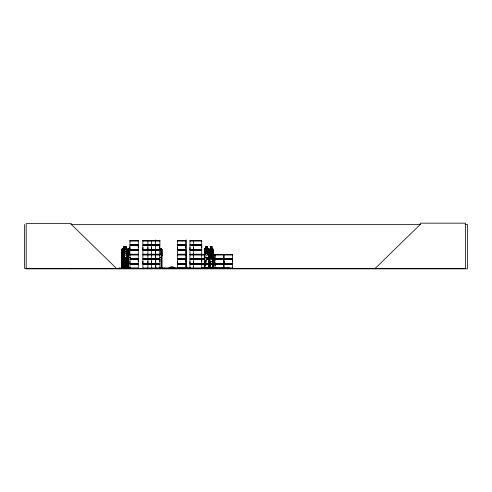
<?xml version="1.0" encoding="UTF-8"?>
<svg xmlns="http://www.w3.org/2000/svg" width="492" height="492" viewBox="0 0 492 492"><rect width="100%" height="100%" fill="white"/><g stroke="black" fill="none" stroke-linecap="round" stroke-linejoin="round"><path stroke-width="0.74" d="M129.974 263.534L129.974 259.456L138.277 259.456L138.27 263.534L129.974 263.534L129.98 261.492M138.27 261.492L138.27 259.456M138.27 247.531L138.27 245.496L129.974 245.496M142.889 263.534L142.889 259.456L159.888 259.456L159.882 263.534L142.889 263.534L142.901 261.492M159.888 249.573L142.889 249.573L142.901 247.531M147.895 261.492L147.895 263.534L147.883 259.456M147.895 247.531L147.895 249.573L147.883 245.496M151.591 261.492L151.591 263.534L151.585 259.456M151.591 247.531L151.591 249.573L151.585 245.496M159.882 261.492L159.882 259.456M177.354 263.534L177.354 259.456L185.662 259.456L185.65 263.534L177.354 263.534L177.366 261.492M177.354 249.573L177.354 245.496L185.662 245.496L185.65 249.573L177.354 249.573L177.366 247.531M185.65 261.492L185.65 259.456M185.65 247.531L185.65 245.496M193.048 263.534L189.967 263.534L189.98 261.492M193.048 249.573L189.967 249.573L189.98 247.531M193.411 263.534L193.411 259.456L201.714 259.456L201.708 263.534L193.411 263.534L193.424 261.492M193.411 249.573L193.411 245.496L201.714 245.496L201.708 249.573L193.411 249.573L193.424 247.531M201.708 261.492L201.708 259.456M201.708 247.531L201.708 245.496M223.503 261.492L223.503 259.456L215.207 259.456M224.174 263.534L224.174 259.456L232.476 259.456L232.47 263.534L224.174 263.534L224.18 261.492M232.47 261.492L232.47 259.456M152.391 268.454L152.391 268.097M159.045 268.454L159.051 268.097M215.244 259.696C214.352 260.871 213.313 264.475 215.299 265.262M189.887 268.398L189.967 264.352L193.048 264.352M161.216 248.694L159.709 248.681M161.216 248.601L161.973 249.462L161.167 248.608M127.606 261.578L127.914 253.54L127.6 252.771M151.591 268.447L151.585 264.352M122.33 268.454L122.262 267.82L121.579 267.82L121.598 268.466L121.641 250.717L122.213 250.717L122.194 268.466M211.283 251.209L211.32 251.547L211.289 251.184M212.649 257.421L213.061 255.231L212.624 257.347L210.01 257.347L209.635 249.389L209.653 268.466M212.55 261.596L212.938 259.487M212.581 261.67L212.999 259.487M206.72 268.423L206.634 268.103M212.556 268.128L212.556 268.374M120.921 268.128L120.921 268.374M208.454 257.421L209.045 255.243L208.51 257.421L204.77 257.421L204.291 255.243L204.826 257.421M119.132 268.423L119.187 268.097M123.941 268.423L123.947 249.389L124.328 248.608M211.824 251.344L212.378 249.487L211.868 248.681M125.577 268.423L125.577 257.371M125.786 268.404L125.817 257.211L125.927 267.728M161.136 257.347L161.936 255.243L161.185 257.421L159.746 257.421M123.75 253.06C122.939 256.215 122.121 253.46 123.695 251.898C121.825 249.235 123.351 248.054 123.984 251.406M155.97 268.404L155.534 267.82L155.534 268.466M209.998 248.608L209.635 249.389L210.059 248.608L212.698 248.608L213.097 249.382L213.061 268.466M209.549 253.669L209.943 252.863M209.61 253.669L209.961 252.937M124.347 248.681L123.886 255.243L124.255 257.421M214.567 261.08L215.299 259.684M122.354 248.608L121.838 249.389L122.379 248.681M159.722 255.231L160.792 253.485L160.792 249.413L159.722 248.681L159.777 246.424L159.759 257.408L161.241 257.408L161.973 255.33L161.973 249.37M204.26 268.466L204.34 249.389L204.838 248.608M128.394 267.82L128.301 268.466L128.264 249.389L128.732 248.608L129.956 248.608M128.806 257.347L128.32 255.231L128.32 249.419L128.793 248.608M210.804 248.681L210.238 249.413L210.238 253.485L210.804 255.231L211.868 255.231C212.907 253.823 212.655 245.557 211.406 251.406L210.533 249.364L211.007 251.332M210.767 252.937L210.189 253.663L210.189 257.74L210.767 259.487L211.843 259.487L212.421 257.74L212.421 253.663L211.843 252.937M129.98 254.487L138.289 254.333L138.277 250.391L129.974 250.391M142.901 254.487L159.894 254.327M129.974 268.46L129.974 264.352L138.277 264.352L138.277 268.288L119.162 268.374M147.895 254.487L147.895 250.391M151.591 254.487L151.585 250.391M142.889 268.46L159.894 268.294L159.882 264.352L142.889 264.352L142.889 268.288M147.883 268.46L147.895 264.352M177.335 254.493L185.668 254.333L185.65 250.391L177.354 250.391L177.354 254.321M189.949 254.493L193.042 254.333M193.424 254.487L201.726 254.327L201.714 250.391L193.411 250.391L193.411 254.321M193.405 268.46L201.726 268.288L201.708 264.352L193.411 264.352L193.411 268.288M224.149 268.454L232.482 268.288L232.47 264.352L224.174 264.352L224.174 268.288M375.113 268.466L420.279 224.457L420.279 223.165L465.438 223.165L465.438 268.466L24.6 268.466L24.6 224.457M206.849 268.423L206.892 268.097L206.806 268.466M201.96 268.423L223.516 268.288M185.662 268.288L185.65 264.352L177.354 264.352L177.335 268.466L193.042 268.288M70.774 224.457L420.512 224.457M465.094 224.457L467.4 224.457L467.4 268.835L26.187 268.835L26.187 223.626L71.352 223.626L71.352 224.457L116.512 268.466M129.968 240.582L138.289 240.582M142.883 240.582L159.894 240.582M177.348 240.582L185.668 240.582M189.961 240.582L201.726 240.582M129.968 240.723L138.289 240.723M142.883 240.723L159.894 240.723M177.348 240.723L185.668 240.736M201.726 240.723L189.961 240.742L189.98 244.672L193.048 244.672M129.98 240.982L138.27 240.982M142.901 240.982L159.882 240.982M177.366 240.982L185.65 240.982M189.98 240.982L193.055 240.982M193.424 240.982L201.708 240.982M129.919 244.961L138.338 244.961M142.834 244.961L159.943 244.961M177.298 244.961L185.718 244.961M189.912 244.961L193.03 244.961M193.356 244.961L201.775 244.961M129.919 245.213L138.338 245.213M142.834 245.213L159.943 245.213M177.298 245.213L185.718 245.213M189.912 245.213L193.03 245.213M193.356 245.213L201.775 245.213M159.888 245.496L142.889 245.496L142.889 249.573M193.048 245.496L189.967 245.496L189.967 249.573M124.802 246.424L123.295 246.424L124.753 246.498L124.753 248.681M126.29 246.498L125.116 246.498L125.177 248.681L124.581 249.413L124.581 253.485L125.177 255.231L126.29 255.231L126.881 253.485L126.881 249.413L126.29 248.681L126.327 246.424L125.079 246.424L125.079 248.608M210.767 248.608L210.767 246.424L211.966 246.424L211.966 248.608M210.804 246.498L211.929 246.498M122.305 248.608L127.096 248.608L127.52 249.382L127.194 259.395L126.536 259.395L126.186 257.648M127.034 248.608L127.52 249.382M161.923 249.382L161.868 268.466L161.911 267.82L161.142 267.82M204.34 249.389L204.789 248.608L208.491 248.608L209.045 249.382L208.989 268.466M208.995 249.382L208.442 248.608M129.974 249.573L138.277 249.573L138.277 245.496M129.919 249.856L138.338 249.856M142.834 249.856L159.943 249.856M177.298 249.856L185.718 249.856M189.912 249.856L193.03 249.856M193.356 249.856L201.775 249.856M129.919 250.108L138.338 250.108M142.834 250.108L159.943 250.108M177.298 250.108L185.718 250.108M189.912 250.108L193.03 250.108M193.356 250.108L201.775 250.108M159.888 250.391L142.889 250.391L142.889 254.321M193.048 250.391L189.967 250.391L189.967 254.321M127.403 250.717L127.077 250.717L127.108 268.466L127.041 267.82M155.601 250.717L155.835 268.466M161.21 250.717L161.843 250.717L161.8 268.466M186.468 250.717L186.702 268.466M204.309 250.717L204.906 250.717M209.678 250.717L209.986 250.717L209.986 252.931M211.886 250.68L210.668 250.68L210.668 252.863M123.947 251.449L127.533 251.449M127.145 252.771L127.668 252.771M127.12 252.845L127.662 252.845M209.881 252.863L210.73 252.863M211.818 252.863L212.63 252.863L212.975 253.632M209.9 252.937L212.612 252.937M127.588 252.845L127.914 253.54M209.574 253.644L209.869 261.67L212.642 261.67M129.98 254.216L138.27 254.216M142.901 254.216L159.882 254.216M177.366 254.216L185.65 254.216M189.98 254.216L193.055 254.216M193.424 254.216L201.708 254.216M223.516 254.542L215.195 254.542L223.509 254.548M129.968 254.696L138.289 254.684L138.27 258.632L129.974 258.632M159.894 254.696L142.883 254.684L142.901 258.632L159.888 258.632M193.042 254.696L189.961 254.696L189.98 258.632L193.048 258.632M202.132 254.684L204.069 254.684M212.655 254.684L214.733 254.696L214.715 258.632L212.642 258.632M223.516 254.702L215.195 254.696L215.213 258.632M129.98 254.942L138.27 254.942M142.901 254.942L159.882 254.942M177.366 254.942L185.65 254.942M189.98 254.942L193.055 254.942M193.424 254.942L201.708 254.942M202.114 254.942L204.057 254.942M212.636 254.942L214.715 254.942M215.213 254.942L223.503 254.942M224.18 254.942L232.47 254.942M127.822 255.151L127.606 268.466M121.942 255.231L121.942 249.419L121.838 255.243L122.342 257.421L127.127 257.421M128.277 255.243L128.781 257.421M122.323 257.347L127.084 257.347M128.756 257.347L130.3 257.347M204.813 257.347L208.467 257.347M128.72 257.421L130.288 257.421M212.71 257.421L209.986 257.421L209.635 255.243M126.536 257.648L127.194 257.648M202.126 258.632L204.063 258.632M206.419 258.632L209.5 258.632M215.207 258.632L223.509 258.632L223.509 254.702M129.919 258.921L138.338 258.921M142.834 258.921L159.943 258.921M177.298 258.921L185.718 258.921M189.912 258.921L193.03 258.921M193.356 258.921L201.775 258.921M202.157 258.921L204.118 258.921M206.363 258.921L209.481 258.921M212.679 258.921L214.783 258.921M215.145 258.921L223.565 258.921M224.112 258.921L232.538 258.921M129.919 259.173L138.338 259.173M142.834 259.173L159.943 259.173M177.298 259.173L185.718 259.173M189.912 259.173L193.03 259.173M193.356 259.173L201.775 259.173M202.157 259.173L204.118 259.173M206.363 259.173L209.481 259.173M212.679 259.173L214.783 259.173M215.145 259.173L223.565 259.173M224.112 259.173L232.538 259.173M127.674 261.578L125.964 261.578L125.817 259.407M193.048 259.456L189.967 259.456L189.967 263.534M202.126 259.456L204.063 259.456M206.419 259.456L209.5 259.456M212.642 259.456L214.727 259.456M212.975 259.499L213.097 249.382L212.636 248.608M125.977 261.504L127.662 261.504M209.9 261.596L212.612 261.596M204.346 261.719L205.834 261.719M204.346 261.775L205.908 261.824L205.908 260.373M215.428 262.125L215.016 262.125L215.016 268.466M202.126 263.534L204.063 263.534M206.419 263.534L214.727 263.534M215.207 263.534L223.509 263.534L223.509 259.456M129.919 263.817L138.338 263.817M142.834 263.817L159.943 263.817M177.298 263.817L185.718 263.817M189.912 263.817L193.03 263.817M193.356 263.817L201.775 263.817M202.157 263.817L204.118 263.817M206.363 263.817L214.783 263.817M215.145 263.817L223.565 263.817M224.112 263.817L232.538 263.817M129.919 264.069L138.338 264.069M142.834 264.069L159.943 264.069M177.298 264.069L185.718 264.069M189.912 264.069L193.03 264.069M193.356 264.069L201.775 264.069M202.157 264.069L204.118 264.069M206.363 264.069L214.783 264.069M215.145 264.069L223.565 264.069M224.112 264.069L232.538 264.069M202.126 264.352L204.063 264.352M206.419 264.352L214.727 264.352M215.207 264.352L223.509 264.352L223.509 268.288M204.328 267.347L206.535 267.353M170.533 267.359L173.116 267.359M204.205 267.377L207.101 267.377M215.016 267.377L214.487 267.377L214.487 268.466M123.633 267.82L124.267 267.82M125.46 267.82L126.204 267.82M127.877 267.82L126.825 267.82L126.844 268.466M127.988 267.82L128.701 267.82M186.769 267.82L186.4 267.82L186.4 268.466M204.254 267.82L204.967 267.82M209.623 267.82L210.244 267.82M212.692 267.82L213.313 267.82M171.308 267.912L162.895 267.912L162.913 268.454M172.84 267.912L190.441 267.912M201.148 267.912L229.463 267.912L229.463 268.466M122.09 268.005L127.606 268.005M128.541 268.005L130.226 268.005M159.691 268.005L161.192 268.005M204.795 268.005L208.669 268.005M210.023 268.005L212.913 268.005M119.162 268.128L138.264 268.171L129.98 268.177M177.366 268.177L185.65 268.177M189.98 268.177L193.055 268.177L177.317 268.097L177.298 268.435M202.114 268.177L204.057 268.177M206.431 268.177L212.642 268.177M213.491 268.177L214.715 268.177M215.213 268.177L223.503 268.177L202.015 268.097L202.028 268.466M162.643 268.423L161.321 268.423M161.278 268.128L162.569 268.097L162.551 268.466M128.627 268.128L128.596 268.466L128.646 250.717L128.049 250.717L127.994 268.466M123.849 268.423L123.849 267.82M123.664 268.404L123.689 250.717L124.212 250.717L124.248 268.466M214.567 264.739L215.299 265.206M130.171 268.128L130.146 268.466M124.562 268.128L124.605 268.404M216.068 268.128L216.043 268.466M210.379 268.128L210.355 268.466M207.372 248.681L208.159 249.413L208.159 253.485L207.372 255.231L205.908 255.231L205.127 253.485L205.127 249.413L205.908 248.681L205.908 246.424L207.476 246.424L207.421 248.681L207.372 246.498L205.908 246.498L205.859 248.608M205.908 265.951L204.82 264.837L204.82 262.23L205.908 261.769L205.834 260.323M212.569 252.863L212.999 253.663M127.194 252.845L127.545 253.571M129.943 255.231L129.132 253.485L129.132 249.413L129.943 248.681L129.839 246.424L129.943 257.421M123.394 255.231L122.668 253.485L122.668 249.413L123.394 248.681L123.394 246.498L123.338 248.681M121.838 255.243L122.287 257.421M123.929 255.231L124.335 257.421M209.549 259.487L209.93 261.67M125.767 259.395L126.032 261.578M228.165 267.912L228.165 268.466M213.282 267.82L213.294 268.466M213.257 268.466L213.257 250.717L212.747 250.717L212.716 268.466M212.968 267.82L212.999 268.466M212.95 250.717L212.95 267.728M212.759 267.82L212.759 268.466M211.904 246.424L211.929 248.681M211.818 250.68L211.781 252.937M211.437 268.097L211.437 268.466M210.828 246.424L210.871 248.681M210.73 250.68L210.705 252.937M210.207 267.82L210.219 268.466M210.189 261.067L210.189 268.466M209.986 261.067L210.023 268.466M209.967 267.82L209.893 268.466L209.875 261.812M209.684 267.82L209.684 268.466M208.94 249.413L208.94 255.231M208.897 267.82L208.915 268.466M208.817 267.82L208.792 268.466M208.719 257.371L208.669 268.466M208.565 268.466L208.559 250.717L209.155 250.717L209.155 268.466L209.205 267.82L208.503 267.82L208.51 268.466M207.273 267.912L207.273 268.466M206.271 260.606L206.271 261.067M205.908 262.23L205.908 264.837M204.906 255.895L204.955 268.466M204.795 267.82L204.795 268.466M204.746 250.717L204.672 268.466L204.647 267.82M204.617 262.125L204.617 267.488M204.475 257.371L204.475 267.728M204.389 249.419L204.389 255.231M204.42 267.82L204.42 268.466M201.714 240.742L201.708 244.672L193.411 244.672L193.411 240.742M186.775 267.82L186.769 268.466M186.474 239.93L186.468 268.466M185.662 240.742L185.65 244.672L177.354 244.672L177.354 240.742M175.583 268.466L175.583 268.097L172.815 268.097L172.815 268.466M175.072 268.097L175.047 268.466M174.482 268.097L174.482 268.466M173.928 268.097L173.928 268.466M173.381 268.097L173.319 268.466M173.116 268.466L173.116 266.805L170.533 266.805L170.533 268.466M171.265 268.466L171.259 268.097L168.492 268.097L168.492 268.466M170.73 268.097L170.755 268.466M170.164 268.097L170.164 268.466M169.869 268.097L169.9 268.466M169.611 268.097L169.611 268.466M169.063 268.097L169.002 268.466M164.187 267.912L164.187 268.466M161.333 267.82L161.339 268.466M161.259 250.717L161.228 268.466M161.192 267.82L161.142 268.466M159.888 240.742L159.882 244.672L142.889 244.672L142.889 240.742M155.607 239.93L155.601 268.466M151.585 240.742L151.591 244.672M151.585 254.702L151.591 258.632M147.883 240.742L147.895 244.672M147.883 254.702L147.895 258.632M138.277 240.742L138.27 244.672L129.974 244.672L129.974 240.742M128.756 268.097L128.756 268.466M128.492 256.633L128.492 268.466M128.154 267.82L128.154 268.466M127.846 253.54L127.834 268.466M127.686 267.82L127.717 268.466M127.459 249.382L127.391 268.466L127.366 267.82M127.213 250.588L127.176 268.466M126.881 257.371L126.893 268.466M126.229 246.498L126.229 248.681M126.149 257.371L126.149 268.466L126.13 267.82M125.977 257.371L125.977 268.466M125.903 267.82L125.847 268.466M125.706 261.812L125.706 267.728M125.706 267.82L125.706 268.466M125.515 257.371L125.515 268.466M124.697 246.498L124.697 248.681M124.015 256.633L124.015 267.728M123.652 267.82L123.627 268.466M123.394 249.413L123.394 253.485M122.447 268.097L122.447 268.466M122.041 256.633L122.09 268.466M121.967 268.466L121.942 267.82L121.911 268.466M121.813 250.717L121.77 268.466M119.193 268.097L119.193 268.466M71.352 268.466L71.352 268.835M212.23 258.675L211.837 258.681L211.228 256.633L210.601 258.737L210.213 258.675L210.982 256.154L210.318 253.62L211.209 255.655L211.812 253.675L212.187 253.657L211.455 256.166L212.23 258.675M208.085 254.419L207.581 254.487L206.714 252.378C205.933 255.914 204.315 254.727 206.382 251.898C204.352 249.18 206.025 248.091 206.689 251.406C207.341 248.097 209.118 249.155 207.027 251.916L208.085 254.419M127.477 255.231L127.047 257.421L127.459 255.243M126.53 268.374L126.53 268.374M124.507 246.861L123.64 246.861L123.64 247.593L124.507 247.593L124.507 246.861M126.087 246.861L125.374 246.861L125.374 247.593L126.087 247.593L126.087 246.861M207.114 246.861L206.173 246.861L206.173 247.593L207.114 247.593L207.114 246.861M211.677 246.861L210.994 246.861L210.994 247.593L211.677 247.593L211.677 246.861M126.29 249.413L125.177 249.413L125.177 253.485L126.29 253.485L126.29 249.413M207.372 249.413L205.908 249.413L205.908 253.485L207.372 253.485L207.372 249.413M211.868 249.413L210.804 249.413L210.804 253.485L211.868 253.485L211.868 249.413M211.652 251.117L210.957 251.117L210.957 251.843L211.652 251.843L211.652 251.117M211.843 253.663L210.767 253.663L210.767 257.74L211.843 257.74L211.843 253.663M138.289 254.542L129.968 254.493L138.277 254.548M159.894 254.493L142.883 254.493L159.888 254.548M185.668 254.493L177.348 254.493L185.662 254.548M193.055 254.493L189.961 254.542L193.048 254.548M201.726 254.542L193.405 254.493L201.714 254.548M204.211 254.542L202.12 254.53L204.205 254.548M214.733 254.542L212.642 254.53L214.727 254.548M232.482 254.542L224.167 254.542L232.476 254.548M185.668 254.684L177.348 254.696L177.366 258.632L185.662 258.632L185.662 254.702M201.726 254.696L193.405 254.684L193.424 258.632L201.714 258.632L201.714 254.702M232.482 254.702L224.167 254.684L224.18 258.632L232.476 258.632L232.476 254.702M159.869 268.171L142.908 268.171L159.882 268.177M201.702 268.171L193.43 268.171L201.708 268.177M232.458 268.171L224.192 268.171L232.47 268.177M174.223 268.466L174.223 268.097L174.193 268.466"/></g></svg>
